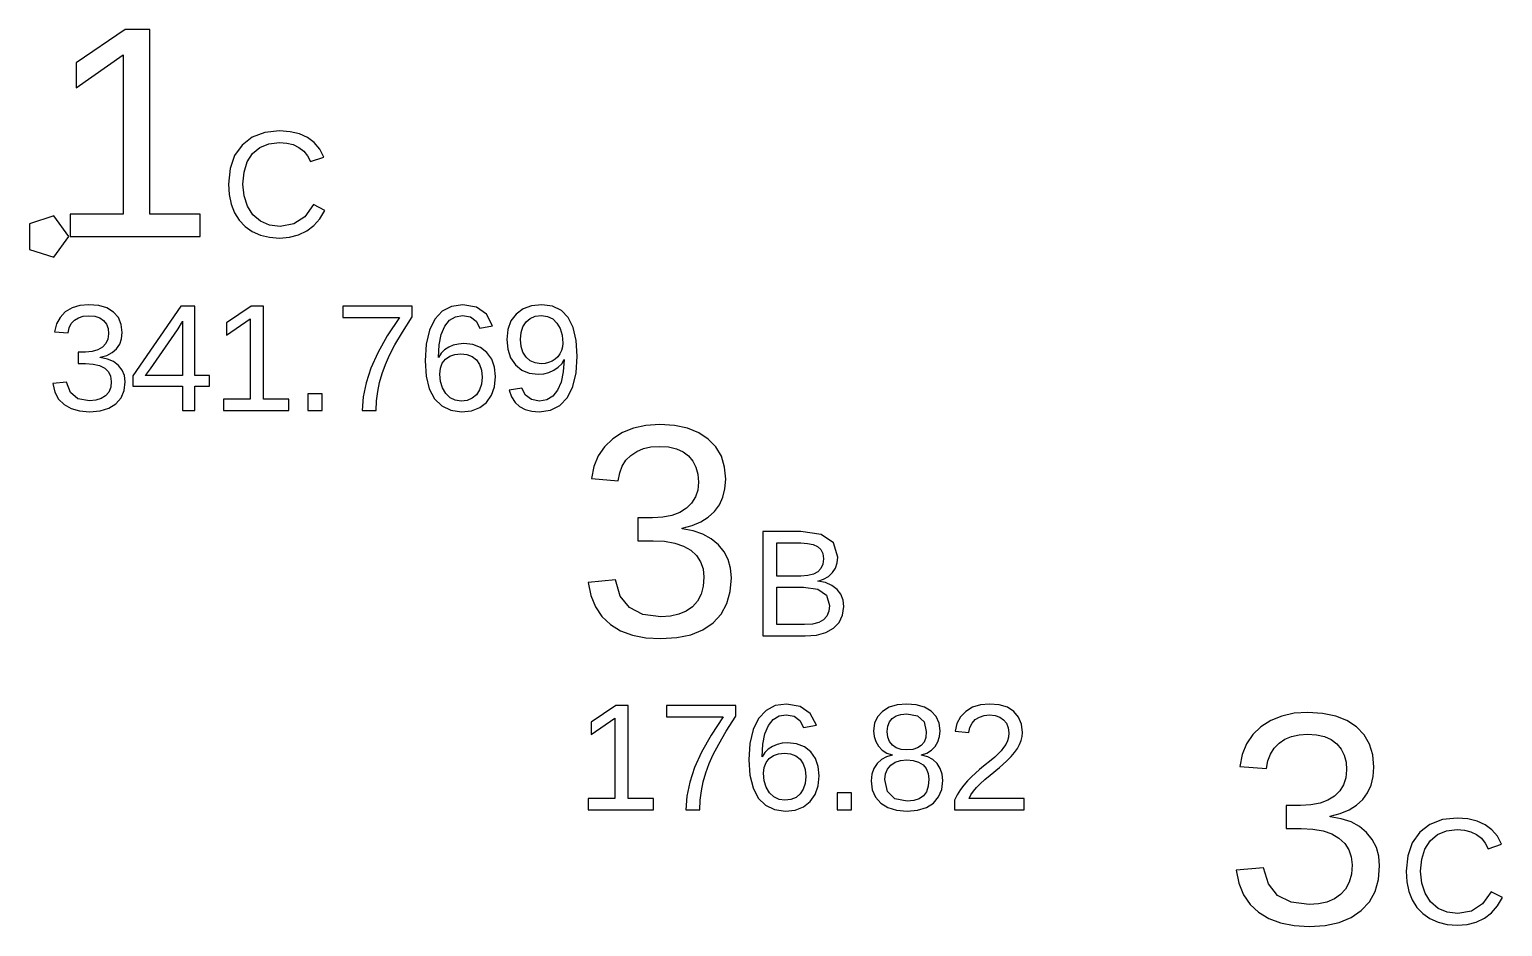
# Model space of a CAD drawing. Header units: metres. Extents: x 13 to 294, y -36 to 323.
# Drawn here: x 13.5 to 81.3, y 235.4 to 276.7 of the extents above; entities that cross this region are included whole.
import ezdxf

# ---------------------------------------------------------------- set-up
doc = ezdxf.new("R2010")
doc.units = ezdxf.units.M

msp = doc.modelspace()

# ---------------------------------------------------------------- linework, layer by layer
for p, q in [((17.8954, 276.692), (15.6373, 275.157)), ((19.0213, 276.692), (17.8954, 276.692)), ((19.0213, 268.194), (19.0213, 276.692)), ((15.6373, 274.004), (17.7933, 275.525)), ((17.7933, 275.525), (17.7933, 268.194)), ((15.6373, 275.157), (15.6373, 274.004)), ((24.3126, 271.948), (23.7382, 271.732)), ((24.9933, 272.02), (24.3126, 271.948)), ((25.4779, 271.987), (24.9933, 272.02)), ((25.9062, 271.886), (25.4779, 271.987)), ((23.2704, 271.371), (22.9248, 270.883)), ((23.7382, 271.732), (23.2704, 271.371)), ((23.7543, 270.978), (24.0906, 271.262)), ((24.0906, 271.262), (24.5059, 271.432)), ((24.5059, 271.432), (25.0003, 271.489)), ((25.0003, 271.489), (25.3249, 271.464)), ((25.3249, 271.464), (25.6186, 271.389)), ((25.6186, 271.389), (25.8813, 271.263)), ((25.8813, 271.263), (26.1061, 271.091)), ((26.2783, 271.717), (25.9062, 271.886)), ((26.592, 271.483), (26.2783, 271.717)), ((26.845, 271.183), (26.592, 271.483)), ((22.9248, 270.883), (22.7175, 270.285)), ((23.3588, 270.128), (23.5071, 270.595)), ((23.5071, 270.595), (23.7543, 270.978)), ((26.1061, 271.091), (26.2858, 270.874)), ((26.2858, 270.874), (26.4203, 270.612)), ((26.4203, 270.612), (27.0373, 270.819)), ((27.0373, 270.819), (26.845, 271.183)), ((22.7175, 270.285), (22.6483, 269.576)), ((23.3094, 269.577), (23.3588, 270.128)), ((22.6483, 269.576), (22.6792, 269.09)), ((23.3608, 269.029), (23.3094, 269.577)), ((22.6792, 269.09), (22.7719, 268.649)), ((22.7719, 268.649), (22.9263, 268.253)), ((23.5151, 268.557), (23.3608, 269.029)), ((23.7724, 268.162), (23.5151, 268.557)), ((26.5504, 268.628), (26.1545, 268.072)), ((27.0813, 268.362), (26.5504, 268.628)), ((14.6014, 268.107), (13.4833, 267.744)), ((15.2924, 267.156), (14.6014, 268.107)), ((17.7933, 268.194), (15.3593, 268.194)), ((15.3593, 268.194), (15.3593, 267.156)), ((21.3473, 268.194), (19.0213, 268.194)), ((21.3473, 267.156), (21.3473, 268.194)), ((22.9263, 268.253), (23.1403, 267.909)), ((23.1403, 267.909), (23.4104, 267.623)), ((24.118, 267.865), (23.7724, 268.162)), ((24.5363, 267.687), (24.118, 267.865)), ((26.1545, 268.072), (25.6468, 267.738)), ((26.5778, 267.666), (26.8565, 267.981)), ((26.8565, 267.981), (27.0813, 268.362)), ((13.4833, 267.744), (13.4833, 266.568)), ((23.4104, 267.623), (23.7363, 267.393)), ((23.7363, 267.393), (24.1128, 267.226)), ((24.1128, 267.226), (24.5328, 267.126)), ((25.0273, 267.627), (24.5363, 267.687)), ((25.6468, 267.738), (25.0273, 267.627)), ((25.4511, 267.128), (25.8675, 267.236)), ((25.8675, 267.236), (26.2453, 267.416)), ((26.2453, 267.416), (26.5778, 267.666)), ((13.4833, 266.568), (14.6014, 266.205)), ((14.6014, 266.205), (15.2924, 267.156)), ((15.3593, 267.156), (21.3473, 267.156)), ((24.5328, 267.126), (24.9963, 267.092)), ((24.9963, 267.092), (25.4511, 267.128)), ((15.4432, 263.873), (15.1343, 263.689)), ((15.8059, 263.983), (15.4432, 263.873)), ((16.2223, 264.02), (15.8059, 263.983)), ((16.6709, 263.983), (16.2223, 264.02)), ((17.0472, 263.87), (16.6709, 263.983)), ((17.3513, 263.682), (17.0472, 263.87)), ((20.4534, 263.956), (18.2424, 260.745)), ((21.1014, 263.956), (20.4534, 263.956)), ((21.1014, 260.756), (21.1014, 263.956)), ((23.6865, 263.956), (22.5525, 263.191)), ((24.2525, 263.956), (23.6865, 263.956)), ((24.2525, 259.677), (24.2525, 263.956)), ((31.1031, 263.956), (27.9121, 263.956)), ((27.9121, 263.956), (27.9121, 263.435)), ((31.1031, 263.459), (31.1031, 263.956)), ((32.9142, 263.946), (32.4878, 263.724)), ((33.4252, 264.02), (32.9142, 263.946)), ((34.0641, 263.912), (33.4252, 264.02)), ((34.5234, 263.586), (34.0641, 263.912)), ((36.2046, 263.83), (35.8842, 263.593)), ((36.5989, 263.973), (36.2046, 263.83)), ((37.0672, 264.02), (36.5989, 263.973)), ((37.5606, 263.954), (37.0672, 264.02)), ((37.9672, 263.757), (37.5606, 263.954)), ((14.7277, 263.134), (14.6423, 262.77)), ((14.8917, 263.44), (14.7277, 263.134)), ((15.1343, 263.689), (14.8917, 263.44)), ((15.3102, 262.955), (15.4082, 263.151)), ((15.4082, 263.151), (15.5533, 263.308)), ((15.5533, 263.308), (15.7395, 263.424)), ((15.7395, 263.424), (15.9605, 263.493)), ((15.9605, 263.493), (16.2164, 263.516)), ((16.2164, 263.516), (16.4918, 263.491)), ((16.4918, 263.491), (16.7181, 263.416)), ((16.7181, 263.416), (16.8954, 263.291)), ((16.8954, 263.291), (17.0226, 263.123)), ((17.0226, 263.123), (17.0989, 262.919)), ((17.5752, 263.428), (17.3513, 263.682)), ((17.7096, 263.115), (17.5752, 263.428)), ((17.7543, 262.743), (17.7096, 263.115)), ((20.371, 262.991), (20.4762, 263.177)), ((20.4762, 263.177), (20.5085, 263.236)), ((20.5085, 263.236), (20.5224, 263.265)), ((20.5224, 263.265), (20.5224, 260.756)), ((22.5525, 262.612), (23.6355, 263.371)), ((22.5525, 263.191), (22.5525, 262.612)), ((23.6355, 263.371), (23.6355, 259.677)), ((27.9121, 263.435), (30.5101, 263.435)), ((30.5101, 263.435), (29.9552, 262.586)), ((30.6569, 262.764), (31.1031, 263.459)), ((32.1462, 263.354), (31.8967, 262.846)), ((32.4878, 263.724), (32.1462, 263.354)), ((32.5982, 263.028), (32.8187, 263.303)), ((32.8187, 263.303), (33.0924, 263.468)), ((33.0924, 263.468), (33.4192, 263.523)), ((33.4192, 263.523), (33.7816, 263.458)), ((33.7816, 263.458), (34.0476, 263.263)), ((34.0476, 263.263), (34.2172, 262.937)), ((34.8032, 263.043), (34.5234, 263.586)), ((35.6481, 263.274), (35.5065, 262.883)), ((35.8842, 263.593), (35.6481, 263.274)), ((36.1969, 263.005), (36.3402, 263.226)), ((36.3402, 263.226), (36.5338, 263.391)), ((36.5338, 263.391), (36.7691, 263.49)), ((36.7691, 263.49), (37.0462, 263.523)), ((37.0462, 263.523), (37.3271, 263.485)), ((37.3271, 263.485), (37.5671, 263.369)), ((37.5671, 263.369), (37.7662, 263.175)), ((37.7662, 263.175), (37.9157, 262.919)), ((38.2872, 263.428), (37.9672, 263.757)), ((38.5178, 262.968), (38.2872, 263.428)), ((14.6423, 262.77), (15.2593, 262.722)), ((15.2593, 262.722), (15.3102, 262.955)), ((17.0932, 262.436), (16.9999, 262.232)), ((17.1243, 262.678), (17.0932, 262.436)), ((17.0989, 262.919), (17.1243, 262.678)), ((17.6392, 262.203), (17.7256, 262.454)), ((17.7256, 262.454), (17.7543, 262.743)), ((19.0494, 261.073), (20.2914, 262.864)), ((20.2914, 262.864), (20.3263, 262.917)), ((20.3263, 262.917), (20.371, 262.991)), ((29.9552, 262.586), (29.5172, 261.805)), ((30.3076, 262.177), (30.6569, 262.764)), ((31.8967, 262.846), (31.7471, 262.209)), ((32.3395, 262.171), (32.4365, 262.649)), ((32.4365, 262.649), (32.5982, 263.028)), ((34.2172, 262.937), (34.8032, 263.043)), ((35.5065, 262.883), (35.4592, 262.422)), ((35.4592, 262.422), (35.5027, 261.971)), ((36.0822, 262.422), (36.1109, 262.737)), ((36.1109, 262.102), (36.0822, 262.422)), ((36.1109, 262.737), (36.1969, 263.005)), ((37.9157, 262.919), (38.0054, 262.613)), ((38.0054, 262.613), (38.0352, 262.257)), ((38.6561, 262.376), (38.5178, 262.968)), ((16.0553, 261.844), (15.7183, 261.844)), ((15.7183, 261.844), (15.7183, 261.313)), ((16.3692, 261.869), (16.0553, 261.844)), ((16.6322, 261.942), (16.3692, 261.869)), ((16.8443, 262.065), (16.6322, 261.942)), ((16.9999, 262.232), (16.8443, 262.065)), ((17.0465, 261.689), (17.2971, 261.819)), ((17.2971, 261.819), (17.4953, 261.991)), ((17.4953, 261.991), (17.6392, 262.203)), ((29.5172, 261.805), (29.1961, 261.093)), ((30.0551, 261.697), (30.3076, 262.177)), ((31.7471, 262.209), (31.6972, 261.444)), ((32.3072, 261.595), (32.3395, 262.171)), ((32.4344, 261.785), (32.3072, 261.595)), ((32.5921, 261.942), (32.4344, 261.785)), ((32.7802, 262.066), (32.5921, 261.942)), ((32.9941, 262.156), (32.7802, 262.066)), ((33.2277, 262.21), (32.9941, 262.156)), ((33.0654, 261.728), (33.3362, 261.755)), ((33.4812, 262.228), (33.2277, 262.21)), ((33.3362, 261.755), (33.621, 261.724)), ((33.8971, 262.183), (33.4812, 262.228)), ((34.2514, 262.046), (33.8971, 262.183)), ((34.5442, 261.817), (34.2514, 262.046)), ((34.7625, 261.512), (34.5442, 261.817)), ((35.5027, 261.971), (35.633, 261.583)), ((36.1969, 261.829), (36.1109, 262.102)), ((36.3402, 261.604), (36.1969, 261.829)), ((37.9022, 261.76), (37.8032, 261.626)), ((37.9761, 261.913), (37.9022, 261.76)), ((38.0205, 262.078), (37.9761, 261.913)), ((38.0352, 262.257), (38.0205, 262.078)), ((38.7022, 261.651), (38.6561, 262.376)), ((15.7183, 261.313), (16.0693, 261.313)), ((16.0693, 261.313), (16.422, 261.289)), ((16.422, 261.289), (16.7147, 261.217)), ((16.7147, 261.217), (16.9474, 261.096)), ((16.7433, 261.599), (17.0465, 261.689)), ((16.7433, 261.586), (16.7433, 261.599)), ((17.0779, 261.521), (16.7433, 261.586)), ((16.9474, 261.096), (17.1162, 260.933)), ((17.3589, 261.401), (17.0779, 261.521)), ((17.5863, 261.228), (17.3589, 261.401)), ((17.7541, 261.011), (17.5863, 261.228)), ((18.8634, 260.823), (19.0494, 261.073)), ((29.1961, 261.093), (28.9778, 260.426)), ((29.716, 260.855), (29.8687, 261.274)), ((29.8687, 261.274), (30.0551, 261.697)), ((31.6972, 261.444), (31.7452, 260.739)), ((32.3682, 260.83), (32.3978, 261.098)), ((32.3978, 261.098), (32.4868, 261.324)), ((32.4868, 261.324), (32.6352, 261.508)), ((32.6352, 261.508), (32.8317, 261.645)), ((32.8317, 261.645), (33.0654, 261.728)), ((33.621, 261.724), (33.8606, 261.632)), ((33.8606, 261.632), (34.0552, 261.477)), ((34.0552, 261.477), (34.1991, 261.266)), ((34.1991, 261.266), (34.2854, 261.002)), ((34.8935, 261.143), (34.7625, 261.512)), ((34.9372, 260.712), (34.8935, 261.143)), ((35.633, 261.583), (35.8502, 261.258)), ((35.8502, 261.258), (36.1405, 261.015)), ((36.5331, 261.438), (36.3402, 261.604)), ((36.7665, 261.338), (36.5331, 261.438)), ((37.0402, 261.304), (36.7665, 261.338)), ((37.2148, 261.317), (37.0402, 261.304)), ((37.3811, 261.357), (37.2148, 261.317)), ((37.5392, 261.423), (37.3811, 261.357)), ((37.6822, 261.514), (37.5392, 261.423)), ((37.6262, 261.005), (37.8265, 261.143)), ((37.8032, 261.626), (37.6822, 261.514)), ((37.8265, 261.143), (37.9831, 261.307)), ((37.9831, 261.307), (38.0962, 261.498)), ((38.0962, 261.498), (38.0559, 260.932)), ((38.6517, 260.892), (38.7022, 261.651)), ((15.1923, 260.451), (14.5594, 260.393)), ((14.5594, 260.393), (14.6535, 259.999)), ((15.3649, 259.978), (15.1923, 260.451)), ((17.1162, 260.933), (17.2176, 260.732)), ((17.2176, 260.732), (17.2514, 260.493)), ((17.2514, 260.493), (17.2217, 260.222)), ((17.8548, 260.759), (17.7541, 261.011)), ((17.8411, 260.067), (17.8883, 260.472)), ((17.8883, 260.472), (17.8548, 260.759)), ((18.2424, 260.745), (18.2424, 260.272)), ((18.8084, 260.756), (18.8634, 260.823)), ((20.5224, 260.756), (18.8084, 260.756)), ((21.7754, 260.756), (21.1014, 260.756)), ((21.7754, 260.272), (21.7754, 260.756)), ((28.9778, 260.426), (28.8468, 259.78)), ((29.5121, 260.022), (29.5971, 260.44)), ((29.5971, 260.44), (29.716, 260.855)), ((31.7452, 260.739), (31.8892, 260.155)), ((32.399, 260.488), (32.3682, 260.83)), ((32.4913, 260.189), (32.399, 260.488)), ((34.2854, 261.002), (34.3142, 260.686)), ((34.3142, 260.686), (34.2858, 260.369)), ((34.8911, 260.247), (34.9372, 260.712)), ((36.1405, 261.015), (36.4885, 260.869)), ((36.4885, 260.869), (36.8942, 260.82)), ((36.8942, 260.82), (37.1529, 260.841)), ((37.1529, 260.841), (37.3969, 260.902)), ((37.3969, 260.902), (37.6262, 261.005)), ((37.9536, 260.46), (37.7892, 260.082)), ((38.0559, 260.932), (37.9536, 260.46)), ((38.5, 260.26), (38.6517, 260.892)), ((14.6535, 259.999), (14.8265, 259.675)), ((15.7172, 259.695), (15.3649, 259.978)), ((16.9843, 259.825), (16.784, 259.7)), ((17.1327, 259.999), (16.9843, 259.825)), ((17.2217, 260.222), (17.1327, 259.999)), ((17.4633, 259.453), (17.6995, 259.727)), ((17.6995, 259.727), (17.8411, 260.067)), ((18.2424, 260.272), (20.5224, 260.272)), ((20.5224, 260.272), (20.5224, 259.156)), ((21.1014, 259.156), (21.1014, 260.272)), ((21.1014, 260.272), (21.7754, 260.272)), ((26.9545, 259.924), (26.2905, 259.924)), ((26.2905, 259.924), (26.2905, 259.156)), ((26.9545, 259.156), (26.9545, 259.924)), ((28.8468, 259.78), (28.8031, 259.156)), ((29.4611, 259.594), (29.5121, 260.022)), ((31.8892, 260.155), (32.1292, 259.693)), ((32.6452, 259.934), (32.4913, 260.189)), ((32.8477, 259.741), (32.6452, 259.934)), ((33.0847, 259.625), (32.8477, 259.741)), ((33.8677, 259.716), (33.6334, 259.619)), ((34.0592, 259.879), (33.8677, 259.716)), ((34.2008, 260.1), (34.0592, 259.879)), ((34.2858, 260.369), (34.2008, 260.1)), ((34.5222, 259.526), (34.7527, 259.851)), ((34.7527, 259.851), (34.8911, 260.247)), ((36.1442, 260.185), (35.5582, 260.093)), ((35.5582, 260.093), (35.6778, 259.774)), ((35.6778, 259.774), (35.8405, 259.519)), ((36.3179, 259.852), (36.1442, 260.185)), ((36.5909, 259.653), (36.3179, 259.852)), ((37.5677, 259.807), (37.2924, 259.641)), ((37.7892, 260.082), (37.5677, 259.807)), ((37.9017, 259.386), (38.2472, 259.754)), ((38.2472, 259.754), (38.5, 260.26)), ((14.8265, 259.675), (15.0784, 259.42)), ((15.0784, 259.42), (15.4031, 259.238)), ((15.4031, 259.238), (15.7935, 259.129)), ((16.2493, 259.6), (15.7172, 259.695)), ((15.7935, 259.129), (16.2493, 259.092)), ((16.539, 259.625), (16.2493, 259.6)), ((16.2493, 259.092), (16.7349, 259.132)), ((16.784, 259.7), (16.539, 259.625)), ((16.7349, 259.132), (17.1396, 259.253)), ((17.1396, 259.253), (17.4633, 259.453)), ((20.5224, 259.156), (21.1014, 259.156)), ((23.6355, 259.677), (22.4125, 259.677)), ((22.4125, 259.677), (22.4125, 259.156)), ((22.4125, 259.156), (25.4205, 259.156)), ((25.4205, 259.677), (24.2525, 259.677)), ((25.4205, 259.156), (25.4205, 259.677)), ((26.2905, 259.156), (26.9545, 259.156)), ((28.8031, 259.156), (29.4441, 259.156)), ((29.4441, 259.156), (29.4611, 259.594)), ((32.1292, 259.693), (32.4598, 259.359)), ((32.4598, 259.359), (32.8758, 259.159)), ((32.8758, 259.159), (33.3772, 259.092)), ((33.3562, 259.586), (33.0847, 259.625)), ((33.6334, 259.619), (33.3562, 259.586)), ((33.3772, 259.092), (33.8288, 259.14)), ((33.8288, 259.14), (34.2105, 259.285)), ((34.2105, 259.285), (34.5222, 259.526)), ((35.8405, 259.519), (36.0462, 259.328)), ((36.0462, 259.328), (36.299, 259.197)), ((36.299, 259.197), (36.6013, 259.118)), ((36.9632, 259.586), (36.5909, 259.653)), ((36.6013, 259.118), (36.9532, 259.092)), ((36.9532, 259.092), (37.4703, 259.166)), ((37.2924, 259.641), (36.9632, 259.586)), ((37.4703, 259.166), (37.9017, 259.386)), ((41.8624, 258.463), (41.2924, 258.34)), ((42.4924, 258.504), (41.8624, 258.463)), ((43.1728, 258.462), (42.4924, 258.504)), ((43.7729, 258.338), (43.1728, 258.462)), ((40.3324, 257.846), (39.9568, 257.485)), ((40.7824, 258.134), (40.3324, 257.846)), ((41.2924, 258.34), (40.7824, 258.134)), ((44.2928, 258.129), (43.7729, 258.338)), ((44.7324, 257.838), (44.2928, 258.129)), ((45.0819, 257.473), (44.7324, 257.838)), ((39.6691, 257.06), (39.4693, 256.57)), ((39.9568, 257.485), (39.6691, 257.06)), ((40.9425, 256.858), (41.1664, 257.086)), ((41.1664, 257.086), (41.4363, 257.267)), ((41.4363, 257.267), (41.7449, 257.397)), ((41.7449, 257.397), (42.0923, 257.474)), ((42.0923, 257.474), (42.4784, 257.5)), ((42.4784, 257.5), (42.8974, 257.472)), ((42.8974, 257.472), (43.2614, 257.39)), ((43.2614, 257.39), (43.5704, 257.251)), ((43.5704, 257.251), (43.8244, 257.058)), ((43.8244, 257.058), (44.0226, 256.818)), ((45.3316, 257.042), (45.0819, 257.473)), ((45.4815, 256.546), (45.3316, 257.042)), ((39.4693, 256.57), (39.3574, 256.016)), ((40.6515, 256.276), (40.7709, 256.588)), ((40.7709, 256.588), (40.9425, 256.858)), ((44.0226, 256.818), (44.1641, 256.537)), ((44.1641, 256.537), (44.2491, 256.216)), ((45.5314, 255.984), (45.4815, 256.546)), ((39.3574, 256.016), (40.5844, 255.921)), ((40.5844, 255.921), (40.6515, 256.276)), ((44.2774, 255.855), (44.2427, 255.491)), ((44.2491, 256.216), (44.2774, 255.855)), ((45.4993, 255.549), (45.5314, 255.984)), ((44.1386, 255.17), (43.9652, 254.889)), ((44.2427, 255.491), (44.1386, 255.17)), ((45.2423, 254.808), (45.4029, 255.157)), ((45.4029, 255.157), (45.4993, 255.549)), ((43.0541, 254.325), (42.6351, 254.243)), ((43.4166, 254.461), (43.0541, 254.325)), ((43.7224, 254.651), (43.4166, 254.461)), ((43.9652, 254.889), (43.7224, 254.651)), ((44.7318, 254.239), (45.0174, 254.501)), ((45.0174, 254.501), (45.2423, 254.808)), ((42.1594, 254.216), (41.4924, 254.216)), ((41.4924, 254.216), (41.4924, 253.158)), ((42.6351, 254.243), (42.1594, 254.216)), ((43.5254, 253.728), (43.9858, 253.853)), ((43.5254, 253.701), (43.5254, 253.728)), ((44.0326, 253.612), (43.5254, 253.701)), ((43.9858, 253.853), (44.3879, 254.023)), ((44.4804, 253.461), (44.0326, 253.612)), ((44.3879, 254.023), (44.7318, 254.239)), ((41.4924, 253.158), (42.1864, 253.158)), ((42.1864, 253.158), (42.7214, 253.13)), ((42.7214, 253.13), (43.1896, 253.047)), ((43.1896, 253.047), (43.591, 252.909)), ((44.8686, 253.249), (44.4804, 253.461)), ((45.1974, 252.975), (44.8686, 253.249)), ((45.4595, 252.651), (45.1974, 252.975)), ((48.9904, 253.576), (47.2394, 253.576)), ((47.2394, 253.576), (47.2394, 248.776)), ((47.8904, 251.528), (47.8904, 253.055)), ((47.8904, 253.055), (48.9904, 253.055)), ((49.9326, 253.446), (48.9904, 253.576)), ((48.9904, 253.055), (49.3017, 253.036)), ((49.3017, 253.036), (49.5597, 252.98)), ((49.5597, 252.98), (49.7644, 252.887)), ((50.4979, 253.057), (49.9326, 253.446)), ((50.6864, 252.407), (50.4979, 253.057)), ((43.591, 252.909), (43.9254, 252.715)), ((43.9254, 252.715), (44.1888, 252.472)), ((44.1888, 252.472), (44.3769, 252.186)), ((45.6466, 252.288), (45.4595, 252.651)), ((45.759, 251.886), (45.6466, 252.288)), ((49.7644, 252.887), (49.9133, 252.75)), ((49.9133, 252.75), (50.0026, 252.564)), ((50.0026, 252.564), (50.0324, 252.329)), ((50.0324, 252.329), (50.0036, 252.081)), ((50.6597, 252.138), (50.6864, 252.407)), ((44.3769, 252.186), (44.4898, 251.856)), ((44.4898, 251.856), (44.5274, 251.483)), ((45.7964, 251.444), (45.759, 251.886)), ((49.5713, 251.616), (49.3103, 251.55)), ((49.7734, 251.725), (49.5713, 251.616)), ((49.9173, 251.88), (49.7734, 251.725)), ((50.0036, 252.081), (49.9173, 251.88)), ((50.2649, 251.517), (50.4464, 251.689)), ((50.4464, 251.689), (50.5797, 251.898)), ((50.5797, 251.898), (50.6597, 252.138)), ((40.4554, 251.354), (39.1944, 251.239)), ((39.1944, 251.239), (39.3199, 250.637)), ((40.6779, 250.612), (40.4554, 251.354)), ((44.4944, 251.058), (44.3954, 250.689)), ((44.5274, 251.483), (44.4944, 251.058)), ((45.7437, 250.815), (45.7964, 251.444)), ((48.9904, 251.528), (47.8904, 251.528)), ((47.8904, 249.297), (47.8904, 251.02)), ((47.8904, 251.02), (49.1104, 251.02)), ((49.3103, 251.55), (48.9904, 251.528)), ((49.1104, 251.02), (49.777, 250.926)), ((49.7694, 251.3), (50.0393, 251.387)), ((50.1234, 251.227), (49.7694, 251.3)), ((49.777, 250.926), (50.1771, 250.645)), ((50.0393, 251.387), (50.2649, 251.517)), ((50.4187, 251.1), (50.1234, 251.227)), ((50.6554, 250.918), (50.4187, 251.1)), ((50.8287, 250.69), (50.6554, 250.918)), ((39.3199, 250.637), (39.5334, 250.114)), ((41.1004, 250.082), (40.6779, 250.612)), ((44.2304, 250.376), (43.9994, 250.118)), ((44.3954, 250.689), (44.2304, 250.376)), ((45.3222, 249.783), (45.5856, 250.261)), ((45.5856, 250.261), (45.7437, 250.815)), ((50.1771, 250.645), (50.3104, 250.175)), ((50.9327, 250.426), (50.8287, 250.69)), ((50.9674, 250.125), (50.9327, 250.426)), ((39.5334, 250.114), (39.8349, 249.669)), ((39.8349, 249.669), (40.2244, 249.302)), ((41.7229, 249.764), (41.1004, 250.082)), ((42.5454, 249.658), (41.7229, 249.764)), ((42.9839, 249.687), (42.5454, 249.658)), ((43.3724, 249.773), (42.9839, 249.687)), ((43.7109, 249.917), (43.3724, 249.773)), ((43.9994, 250.118), (43.7109, 249.917)), ((44.9534, 249.379), (45.3222, 249.783)), ((50.1886, 249.688), (50.0364, 249.517)), ((50.2799, 249.908), (50.1886, 249.688)), ((50.3104, 250.175), (50.2799, 249.908)), ((50.7589, 249.399), (50.9153, 249.731)), ((50.9153, 249.731), (50.9674, 250.125)), ((40.2244, 249.302), (40.6946, 249.016)), ((40.6946, 249.016), (41.2384, 248.812)), ((43.9301, 248.831), (44.4868, 249.059)), ((44.4868, 249.059), (44.9534, 249.379)), ((49.1624, 249.297), (47.8904, 249.297)), ((49.5262, 249.322), (49.1624, 249.297)), ((49.8175, 249.395), (49.5262, 249.322)), ((49.7113, 248.816), (50.1456, 248.934)), ((50.0364, 249.517), (49.8175, 249.395)), ((50.1456, 248.934), (50.4984, 249.131)), ((50.4984, 249.131), (50.7589, 249.399)), ((41.2384, 248.812), (41.8556, 248.689)), ((41.8556, 248.689), (42.5464, 248.648)), ((42.5464, 248.648), (43.2833, 248.694)), ((43.2833, 248.694), (43.9301, 248.831)), ((47.2394, 248.776), (49.1954, 248.776)), ((49.1954, 248.776), (49.7113, 248.816)), ((40.4804, 245.576), (39.3464, 244.811)), ((41.0464, 245.576), (40.4804, 245.576)), ((41.0464, 241.297), (41.0464, 245.576)), ((46.0044, 245.576), (42.8134, 245.576)), ((42.8134, 245.576), (42.8134, 245.055)), ((46.0044, 245.079), (46.0044, 245.576)), ((47.8155, 245.566), (47.3892, 245.344)), ((48.3265, 245.64), (47.8155, 245.566)), ((48.9654, 245.532), (48.3265, 245.64)), ((49.4247, 245.206), (48.9654, 245.532)), ((53.0619, 245.489), (52.7552, 245.3)), ((53.4316, 245.602), (53.0619, 245.489)), ((53.8641, 245.64), (53.4316, 245.602)), ((54.3061, 245.603), (53.8641, 245.64)), ((54.6815, 245.492), (54.3061, 245.603)), ((54.9902, 245.306), (54.6815, 245.492)), ((56.8942, 245.489), (56.5852, 245.299)), ((57.2572, 245.602), (56.8942, 245.489)), ((57.6742, 245.64), (57.2572, 245.602)), ((58.1233, 245.602), (57.6742, 245.64)), ((58.4973, 245.488), (58.1233, 245.602)), ((58.7962, 245.298), (58.4973, 245.488)), ((39.3464, 244.232), (40.4294, 244.991)), ((39.3464, 244.811), (39.3464, 244.232)), ((40.4294, 244.991), (40.4294, 241.297)), ((42.8134, 245.055), (45.4114, 245.055)), ((45.4114, 245.055), (44.8566, 244.206)), ((45.5582, 244.384), (46.0044, 245.079)), ((47.0475, 244.974), (46.7981, 244.466)), ((47.3892, 245.344), (47.0475, 244.974)), ((47.4995, 244.648), (47.7201, 244.923)), ((47.7201, 244.923), (47.9937, 245.088)), ((47.9937, 245.088), (48.3205, 245.143)), ((48.3205, 245.143), (48.6829, 245.078)), ((48.6829, 245.078), (48.949, 244.883)), ((48.949, 244.883), (49.1185, 244.557)), ((49.7045, 244.663), (49.4247, 245.206)), ((52.5257, 245.05), (52.388, 244.754)), ((52.7552, 245.3), (52.5257, 245.05)), ((52.9936, 244.619), (53.0699, 244.822)), ((53.0699, 244.822), (53.1972, 244.98)), ((53.1972, 244.98), (53.373, 245.093)), ((53.373, 245.093), (53.5954, 245.161)), ((53.5954, 245.161), (53.8641, 245.184)), ((53.8641, 245.184), (54.3653, 245.094)), ((54.3653, 245.094), (54.6659, 244.823)), ((54.6659, 244.823), (54.7662, 244.371)), ((55.2196, 245.058), (54.9902, 245.306)), ((55.3573, 244.758), (55.2196, 245.058)), ((56.3425, 245.046), (56.1786, 244.741)), ((56.5852, 245.299), (56.3425, 245.046)), ((56.874, 244.762), (57.0212, 244.923)), ((57.0212, 244.923), (57.208, 245.041)), ((57.208, 245.041), (57.4257, 245.112)), ((57.4257, 245.112), (57.6742, 245.136)), ((57.6742, 245.136), (57.9319, 245.112)), ((57.9319, 245.112), (58.1489, 245.039)), ((58.1489, 245.039), (58.3252, 244.918)), ((58.3252, 244.918), (58.4552, 244.754)), ((59.0146, 245.038), (58.7962, 245.298)), ((59.1455, 244.715), (59.0146, 245.038)), ((70.6197, 244.882), (70.1697, 244.594)), ((71.1297, 245.087), (70.6197, 244.882)), ((71.6997, 245.211), (71.1297, 245.087)), ((72.3297, 245.252), (71.6997, 245.211)), ((73.0101, 245.21), (72.3297, 245.252)), ((73.6102, 245.085), (73.0101, 245.21)), ((74.1301, 244.877), (73.6102, 245.085)), ((74.5697, 244.586), (74.1301, 244.877)), ((44.8566, 244.206), (44.4186, 243.425)), ((45.2089, 243.796), (45.5582, 244.384)), ((46.7981, 244.466), (46.6484, 243.829)), ((47.2408, 243.791), (47.3378, 244.269)), ((47.3378, 244.269), (47.4995, 244.648)), ((49.1185, 244.557), (49.7045, 244.663)), ((52.388, 244.754), (52.3422, 244.412)), ((52.3422, 244.412), (52.3675, 244.15)), ((52.3675, 244.15), (52.4435, 243.91)), ((52.9681, 244.371), (52.9936, 244.619)), ((52.9944, 244.119), (52.9681, 244.371)), ((53.073, 243.91), (52.9944, 244.119)), ((54.7662, 244.371), (54.7407, 244.102)), ((55.3009, 243.903), (55.3776, 244.143)), ((55.4031, 244.405), (55.3573, 244.758)), ((55.3776, 244.143), (55.4031, 244.405)), ((56.1786, 244.741), (56.0932, 244.383)), ((56.0932, 244.383), (56.7202, 244.325)), ((56.7202, 244.325), (56.7737, 244.563)), ((56.7737, 244.563), (56.874, 244.762)), ((58.4552, 244.754), (58.5332, 244.55)), ((58.5441, 244.119), (58.4988, 243.944)), ((58.5332, 244.55), (58.5592, 244.307)), ((58.5592, 244.307), (58.5441, 244.119)), ((59.1319, 243.956), (59.1749, 244.141)), ((59.1892, 244.327), (59.1455, 244.715)), ((59.1749, 244.141), (59.1892, 244.327)), ((69.7941, 244.233), (69.5064, 243.808)), ((70.1697, 244.594), (69.7941, 244.233)), ((71.2736, 244.015), (71.5822, 244.144)), ((71.5822, 244.144), (71.9296, 244.222)), ((71.9296, 244.222), (72.3157, 244.248)), ((72.3157, 244.248), (72.7347, 244.22)), ((72.7347, 244.22), (73.0987, 244.137)), ((73.0987, 244.137), (73.4077, 243.999)), ((74.9193, 244.22), (74.5697, 244.586)), ((75.1689, 243.79), (74.9193, 244.22)), ((44.9564, 243.317), (45.2089, 243.796)), ((46.6484, 243.829), (46.5985, 243.064)), ((47.2085, 243.215), (47.2408, 243.791)), ((47.4934, 243.562), (47.3357, 243.405)), ((47.6815, 243.686), (47.4934, 243.562)), ((47.8954, 243.776), (47.6815, 243.686)), ((48.1291, 243.83), (47.8954, 243.776)), ((48.3825, 243.848), (48.1291, 243.83)), ((48.7984, 243.802), (48.3825, 243.848)), ((49.1527, 243.665), (48.7984, 243.802)), ((49.4455, 243.437), (49.1527, 243.665)), ((49.6638, 243.132), (49.4455, 243.437)), ((52.4435, 243.91), (52.5702, 243.694)), ((52.5702, 243.694), (52.7406, 243.514)), ((52.7406, 243.514), (52.9479, 243.382)), ((53.2042, 243.744), (53.073, 243.91)), ((53.383, 243.624), (53.2042, 243.744)), ((53.605, 243.552), (53.383, 243.624)), ((53.8702, 243.528), (53.605, 243.552)), ((54.1389, 243.55), (53.8702, 243.528)), ((54.3613, 243.617), (54.1389, 243.55)), ((54.5371, 243.727), (54.3613, 243.617)), ((54.6644, 243.887), (54.5371, 243.727)), ((54.7407, 244.102), (54.6644, 243.887)), ((54.7927, 243.38), (55.0017, 243.508)), ((55.0017, 243.508), (55.1732, 243.687)), ((55.1732, 243.687), (55.3009, 243.903)), ((58.2054, 243.484), (58.0682, 243.341)), ((58.3238, 243.631), (58.2054, 243.484)), ((58.4232, 243.783), (58.3238, 243.631)), ((58.4988, 243.944), (58.4232, 243.783)), ((58.8327, 243.405), (58.9603, 243.589)), ((58.9603, 243.589), (59.0602, 243.772)), ((59.0602, 243.772), (59.1319, 243.956)), ((69.5064, 243.808), (69.3066, 243.318)), ((70.6082, 243.336), (70.7798, 243.606)), ((70.7798, 243.606), (71.0037, 243.834)), ((71.0037, 243.834), (71.2736, 244.015)), ((73.4077, 243.999), (73.6617, 243.806)), ((73.6617, 243.806), (73.8599, 243.565)), ((73.8599, 243.565), (74.0014, 243.284)), ((75.3188, 243.293), (75.1689, 243.79)), ((44.4186, 243.425), (44.0975, 242.713)), ((44.6173, 242.475), (44.77, 242.894)), ((44.77, 242.894), (44.9564, 243.317)), ((46.5985, 243.064), (46.6465, 242.359)), ((47.3357, 243.405), (47.2085, 243.215)), ((47.2992, 242.717), (47.3882, 242.943)), ((47.3882, 242.943), (47.5365, 243.128)), ((47.5365, 243.128), (47.7331, 243.265)), ((47.7331, 243.265), (47.9667, 243.348)), ((47.9667, 243.348), (48.2375, 243.375)), ((48.2375, 243.375), (48.5223, 243.344)), ((48.5223, 243.344), (48.762, 243.252)), ((48.762, 243.252), (48.9565, 243.097)), ((48.9565, 243.097), (49.1004, 242.886)), ((49.1004, 242.886), (49.1867, 242.622)), ((49.7948, 242.763), (49.6638, 243.132)), ((49.8385, 242.332), (49.7948, 242.763)), ((52.4992, 242.896), (52.3491, 242.667)), ((52.6966, 243.081), (52.4992, 242.896)), ((52.9276, 243.21), (52.6966, 243.081)), ((53.1921, 243.283), (52.9276, 243.21)), ((52.9479, 243.382), (53.1921, 243.297)), ((52.9809, 242.644), (53.1282, 242.825)), ((53.1282, 242.825), (53.3277, 242.96)), ((53.1921, 243.297), (53.1921, 243.283)), ((53.3277, 242.96), (53.573, 243.041)), ((53.573, 243.041), (53.8641, 243.068)), ((53.8641, 243.068), (54.1634, 243.043)), ((54.1634, 243.043), (54.4144, 242.968)), ((54.4144, 242.968), (54.6172, 242.842)), ((54.5462, 243.303), (54.7927, 243.38)), ((54.5462, 243.289), (54.5462, 243.303)), ((54.8319, 243.213), (54.5462, 243.289)), ((54.6172, 242.842), (54.7666, 242.668)), ((55.0719, 243.083), (54.8319, 243.213)), ((55.2662, 242.9), (55.0719, 243.083)), ((55.4089, 242.673), (55.2662, 242.9)), ((57.3927, 242.774), (57.209, 242.622)), ((57.7513, 243.06), (57.3927, 242.774)), ((57.9157, 243.2), (57.7513, 243.06)), ((58.0682, 243.341), (57.9157, 243.2)), ((58.1323, 242.72), (58.4563, 243.004)), ((58.4563, 243.004), (58.6772, 243.221)), ((58.6772, 243.221), (58.8327, 243.405)), ((69.3066, 243.318), (69.1947, 242.764)), ((69.1947, 242.764), (70.4217, 242.669)), ((70.4217, 242.669), (70.4888, 243.023)), ((70.4888, 243.023), (70.6082, 243.336)), ((74.0014, 243.284), (74.0864, 242.964)), ((74.0864, 242.964), (74.1147, 242.603)), ((75.3687, 242.732), (75.3188, 243.293)), ((44.0975, 242.713), (43.8791, 242.046)), ((44.4985, 242.06), (44.6173, 242.475)), ((46.6465, 242.359), (46.7905, 241.775)), ((47.2695, 242.45), (47.2992, 242.717)), ((47.3003, 242.107), (47.2695, 242.45)), ((47.3926, 241.809), (47.3003, 242.107)), ((49.1867, 242.622), (49.2155, 242.306)), ((49.2155, 242.306), (49.1872, 241.988)), ((49.7924, 241.867), (49.8385, 242.332)), ((52.2591, 242.404), (52.2291, 242.108)), ((52.2291, 242.108), (52.2777, 241.696)), ((52.3491, 242.667), (52.2591, 242.404)), ((52.8632, 242.159), (52.8926, 242.422)), ((52.9767, 241.611), (52.8632, 242.159)), ((52.8926, 242.422), (52.9809, 242.644)), ((54.7666, 242.668), (54.8563, 242.445)), ((54.8563, 242.445), (54.8861, 242.173)), ((54.8861, 242.173), (54.8586, 241.856)), ((55.4946, 242.411), (55.4089, 242.673)), ((55.4759, 241.705), (55.5232, 242.114)), ((55.5232, 242.114), (55.4946, 242.411)), ((56.6647, 242.107), (56.4932, 241.91)), ((56.8417, 242.291), (56.6647, 242.107)), ((57.0242, 242.461), (56.8417, 242.291)), ((57.209, 242.622), (57.0242, 242.461)), ((57.2501, 241.97), (57.4598, 242.162)), ((57.4598, 242.162), (57.7052, 242.368)), ((57.7052, 242.368), (58.1323, 242.72)), ((74.08, 242.239), (73.9759, 241.917)), ((74.1147, 242.603), (74.08, 242.239)), ((75.2402, 241.905), (75.3366, 242.297)), ((75.3366, 242.297), (75.3687, 242.732)), ((43.7481, 241.4), (43.7044, 240.776)), ((43.8791, 242.046), (43.7481, 241.4)), ((44.3625, 241.214), (44.4134, 241.642)), ((44.4134, 241.642), (44.4985, 242.06)), ((46.7905, 241.775), (47.0305, 241.313)), ((47.5465, 241.554), (47.3926, 241.809)), ((47.7491, 241.361), (47.5465, 241.554)), ((48.9605, 241.499), (48.7691, 241.336)), ((49.1022, 241.719), (48.9605, 241.499)), ((49.1872, 241.988), (49.1022, 241.719)), ((49.4235, 241.146), (49.6541, 241.471)), ((49.6541, 241.471), (49.7924, 241.867)), ((51.3266, 241.544), (50.6626, 241.544)), ((50.6626, 241.544), (50.6626, 240.776)), ((51.3266, 240.776), (51.3266, 241.544)), ((52.2777, 241.696), (52.4234, 241.352)), ((53.3174, 241.282), (52.9767, 241.611)), ((54.6381, 241.411), (54.4447, 241.278)), ((54.7759, 241.602), (54.6381, 241.411)), ((54.8586, 241.856), (54.7759, 241.602)), ((55.3343, 241.361), (55.4759, 241.705)), ((56.1914, 241.463), (56.0662, 241.208)), ((56.3338, 241.697), (56.1914, 241.463)), ((56.4932, 241.91), (56.3338, 241.697)), ((56.7402, 241.297), (56.8233, 241.458)), ((56.8233, 241.458), (56.9353, 241.623)), ((56.9353, 241.623), (57.0762, 241.792)), ((57.0762, 241.792), (57.2501, 241.97)), ((73.5597, 241.399), (73.2539, 241.208)), ((73.8025, 241.637), (73.5597, 241.399)), ((73.9759, 241.917), (73.8025, 241.637)), ((74.8547, 241.249), (75.0796, 241.555)), ((75.0796, 241.555), (75.2402, 241.905)), ((40.4294, 241.297), (39.2064, 241.297)), ((39.2064, 241.297), (39.2064, 240.776)), ((39.2064, 240.776), (42.2144, 240.776)), ((42.2144, 241.297), (41.0464, 241.297)), ((42.2144, 240.776), (42.2144, 241.297)), ((43.7044, 240.776), (44.3455, 240.776)), ((44.3455, 240.776), (44.3625, 241.214)), ((47.0305, 241.313), (47.3612, 240.979)), ((47.3612, 240.979), (47.7772, 240.779)), ((47.9861, 241.245), (47.7491, 241.361)), ((47.7772, 240.779), (48.2785, 240.712)), ((48.2575, 241.206), (47.9861, 241.245)), ((48.5347, 241.239), (48.2575, 241.206)), ((48.2785, 240.712), (48.7302, 240.76)), ((48.7691, 241.336), (48.5347, 241.239)), ((48.7302, 240.76), (49.1118, 240.905)), ((49.1118, 240.905), (49.4235, 241.146)), ((50.6626, 240.776), (51.3266, 240.776)), ((52.4234, 241.352), (52.6661, 241.075)), ((52.6661, 241.075), (52.995, 240.873)), ((52.995, 240.873), (53.399, 240.752)), ((53.8852, 241.172), (53.3174, 241.282)), ((53.399, 240.752), (53.8782, 240.712)), ((53.8782, 240.712), (54.367, 240.753)), ((54.1937, 241.199), (53.8852, 241.172)), ((54.4447, 241.278), (54.1937, 241.199)), ((54.367, 240.753), (54.7737, 240.877)), ((54.7737, 240.877), (55.0982, 241.082)), ((55.0982, 241.082), (55.3343, 241.361)), ((56.0662, 241.208), (56.0662, 240.776)), ((56.0662, 240.776), (59.2642, 240.776)), ((59.2642, 241.297), (56.7402, 241.297)), ((59.2642, 240.776), (59.2642, 241.297)), ((71.9967, 240.964), (71.3297, 240.964)), ((71.3297, 240.964), (71.3297, 239.906)), ((72.4724, 240.991), (71.9967, 240.964)), ((72.8914, 241.072), (72.4724, 240.991)), ((73.2539, 241.208), (72.8914, 241.072)), ((73.8231, 240.6), (74.2252, 240.77)), ((74.2252, 240.77), (74.5691, 240.987)), ((74.5691, 240.987), (74.8547, 241.249)), ((73.3627, 240.476), (73.8231, 240.6)), ((73.3627, 240.449), (73.3627, 240.476)), ((73.8699, 240.359), (73.3627, 240.449)), ((74.3177, 240.209), (73.8699, 240.359)), ((74.7059, 239.996), (74.3177, 240.209)), ((77.9476, 240.099), (77.4797, 239.739)), ((78.5219, 240.316), (77.9476, 240.099)), ((79.2027, 240.388), (78.5219, 240.316)), ((79.6872, 240.354), (79.2027, 240.388)), ((80.1156, 240.253), (79.6872, 240.354)), ((80.4877, 240.085), (80.1156, 240.253)), ((80.8013, 239.85), (80.4877, 240.085)), ((71.3297, 239.906), (72.0237, 239.906)), ((72.0237, 239.906), (72.5587, 239.878)), ((72.5587, 239.878), (73.0269, 239.795)), ((73.0269, 239.795), (73.4283, 239.656)), ((73.4283, 239.656), (73.7627, 239.463)), ((73.7627, 239.463), (74.0261, 239.22)), ((75.0347, 239.723), (74.7059, 239.996)), ((75.2968, 239.399), (75.0347, 239.723)), ((75.4839, 239.036), (75.2968, 239.399)), ((77.4797, 239.739), (77.1341, 239.251)), ((77.9637, 239.346), (78.2999, 239.63)), ((78.2999, 239.63), (78.7152, 239.8)), ((78.7152, 239.8), (79.2097, 239.857)), ((79.2097, 239.857), (79.5342, 239.832)), ((79.5342, 239.832), (79.8279, 239.756)), ((79.8279, 239.756), (80.0907, 239.631)), ((80.0907, 239.631), (80.3155, 239.458)), ((80.3155, 239.458), (80.4951, 239.241)), ((81.0544, 239.551), (80.8013, 239.85)), ((81.2467, 239.187), (81.0544, 239.551)), ((74.0261, 239.22), (74.2142, 238.934)), ((74.2142, 238.934), (74.3271, 238.604)), ((75.5963, 238.633), (75.4839, 239.036)), ((77.1341, 239.251), (76.9268, 238.652)), ((77.5681, 238.496), (77.7165, 238.963)), ((77.7165, 238.963), (77.9637, 239.346)), ((80.4951, 239.241), (80.6297, 238.98)), ((80.6297, 238.98), (81.2467, 239.187)), ((70.2927, 238.102), (69.0317, 237.987)), ((70.5152, 237.36), (70.2927, 238.102)), ((74.3271, 238.604), (74.3647, 238.231)), ((74.3647, 238.231), (74.3317, 237.806)), ((75.581, 237.563), (75.6337, 238.192)), ((75.6337, 238.192), (75.5963, 238.633)), ((76.9268, 238.652), (76.8577, 237.944)), ((77.5187, 237.945), (77.5681, 238.496)), ((69.0317, 237.987), (69.1572, 237.385)), ((69.1572, 237.385), (69.3707, 236.861)), ((70.9377, 236.83), (70.5152, 237.36)), ((74.2327, 237.437), (74.0677, 237.123)), ((74.3317, 237.806), (74.2327, 237.437)), ((75.4229, 237.009), (75.581, 237.563)), ((76.8577, 237.944), (76.8886, 237.457)), ((76.8886, 237.457), (76.9812, 237.016)), ((77.5701, 237.396), (77.5187, 237.945)), ((77.7245, 236.925), (77.5701, 237.396)), ((69.3707, 236.861), (69.6722, 236.416)), ((71.5602, 236.512), (70.9377, 236.83)), ((73.5482, 236.664), (73.2097, 236.521)), ((73.8367, 236.866), (73.5482, 236.664)), ((74.0677, 237.123), (73.8367, 236.866)), ((75.1595, 236.53), (75.4229, 237.009)), ((76.9812, 237.016), (77.1357, 236.621)), ((77.9817, 236.53), (77.7245, 236.925)), ((80.7597, 236.996), (80.3638, 236.44)), ((81.2907, 236.73), (80.7597, 236.996)), ((81.0658, 236.349), (81.2907, 236.73)), ((69.6722, 236.416), (70.0617, 236.05)), ((70.0617, 236.05), (70.5319, 235.764)), ((72.3827, 236.406), (71.5602, 236.512)), ((72.8212, 236.434), (72.3827, 236.406)), ((73.2097, 236.521), (72.8212, 236.434)), ((74.3241, 235.807), (74.7907, 236.127)), ((74.7907, 236.127), (75.1595, 236.53)), ((77.1357, 236.621), (77.3497, 236.277)), ((77.3497, 236.277), (77.6197, 235.99)), ((77.6197, 235.99), (77.9457, 235.761)), ((78.3273, 236.232), (77.9817, 236.53)), ((78.7457, 236.054), (78.3273, 236.232)), ((79.2367, 235.995), (78.7457, 236.054)), ((79.8561, 236.106), (79.2367, 235.995)), ((80.3638, 236.44), (79.8561, 236.106)), ((80.4547, 235.784), (80.7871, 236.033)), ((80.7871, 236.033), (81.0658, 236.349)), ((70.5319, 235.764), (71.0757, 235.559)), ((71.0757, 235.559), (71.6929, 235.437)), ((71.6929, 235.437), (72.3837, 235.396)), ((72.3837, 235.396), (73.1206, 235.441)), ((73.1206, 235.441), (73.7674, 235.578)), ((73.7674, 235.578), (74.3241, 235.807)), ((77.9457, 235.761), (78.3221, 235.593)), ((78.3221, 235.593), (78.7421, 235.493)), ((78.7421, 235.493), (79.2057, 235.46)), ((79.2057, 235.46), (79.6605, 235.496)), ((79.6605, 235.496), (80.0768, 235.604)), ((80.0768, 235.604), (80.4547, 235.784))]:
    msp.add_line(p, q)

doc.saveas('drawing.dxf')
